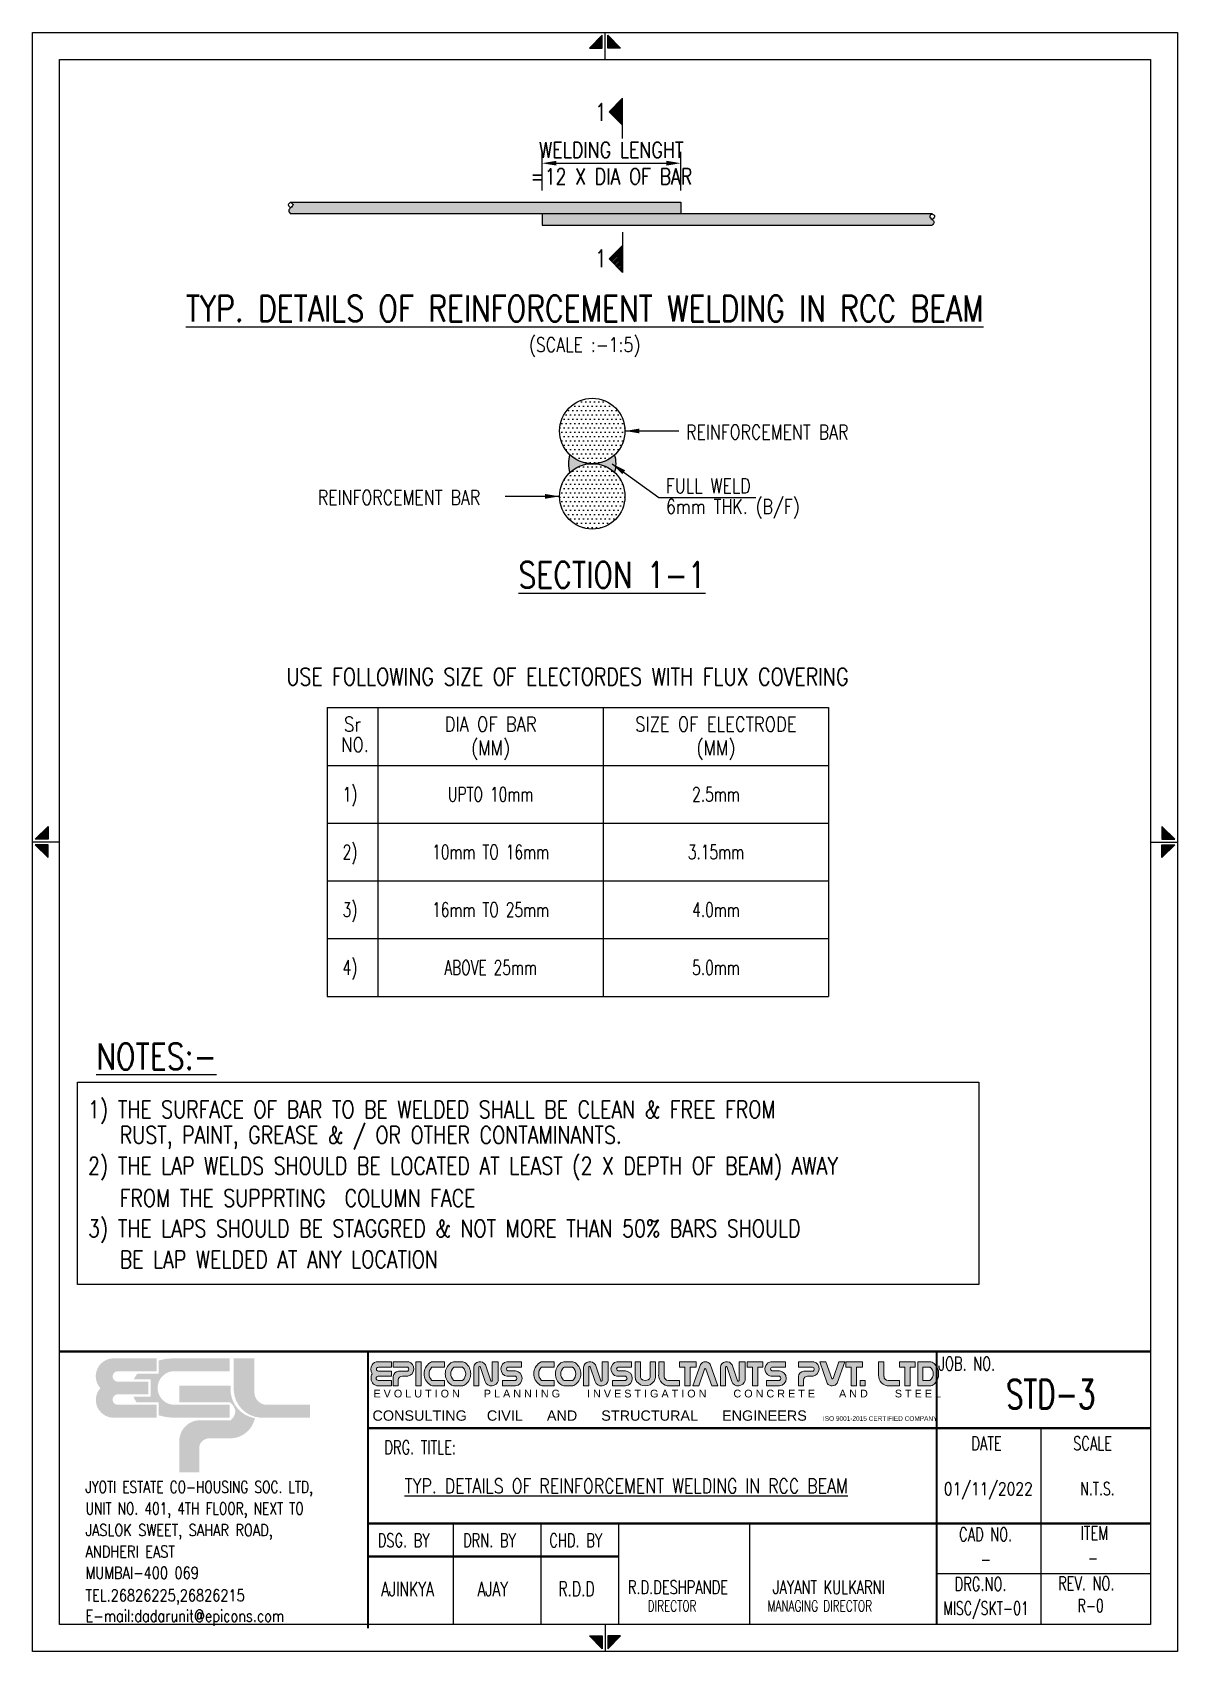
# Model space of a CAD drawing. Extents: x 482149 to 629471, y -388107 to -272741.
# Drawn here: x 510950 to 530774, y -388107 to -360072 of the extents above; entities that cross this region are included whole.
import ezdxf
from ezdxf.enums import TextEntityAlignment as Align
from ezdxf.lldxf.tags import DXFTag

# ---------------------------------------------------------------- set-up
doc = ezdxf.new("R2010")
doc.units = 0
doc.header["$LTSCALE"] = 500
doc.header["$MEASUREMENT"] = 0
doc.layers.get('DEFPOINTS').update_dxf_attribs({"color": 4})
doc.layers.add('00 ECPL LOGO', color=250, linetype='Continuous', lineweight=20)
doc.layers.add('00 ELEV-2', color=9, linetype='Continuous', lineweight=30)
for name, color, linetype in [('3CONRED', 1, 'Continuous'), ('CENTER LINE', 8, 'CENTER'), ('FRAME TABLE', 5, 'Continuous'), ('HACTH', 9, 'Continuous'), ('LINE CUT', 8, 'Continuous'), ('PNA', 10, 'Continuous'), ('REINFORCEMENT', 6, 'Continuous'), ('S-DIM-1', 5, 'Continuous'), ('S-MC', 3, 'Continuous'), ('S-SECTION MARK', 1, 'Continuous'), ('S-TEXT', 2, 'Continuous'), ('S-TEXT-1', 4, 'Continuous'), ('TEXT', 4, 'Continuous'), ('TEXT (SHEET)', 4, 'Continuous'), ('TEXT NORMAL', 4, 'Continuous'), ('TEXT SHEDULE BEAM', 4, 'Continuous'), ('TITLE', 4, 'Continuous')]:
    doc.layers.add(name, color=color, linetype=linetype)
doc.styles.add('ROMANS', font='simplex.shx', dxfattribs={"width": 0.8, "height": 275, "bigfont": 'bigfont.shx'})
doc.styles.add('SEC. TEXT', font='arial.ttf', dxfattribs={"height": 180})
tags = doc.linetypes.add('CENTER', pattern=[2, 1.25, -0.25, 0.25, -0.25]).pattern_tags.tags
tags[10:11] = [DXFTag(74, 4), DXFTag(75, 0), DXFTag(340, '0'), DXFTag(46, 1.0), DXFTag(50, 0.0), DXFTag(44, 0.0), DXFTag(45, 0.0)]
tags[8:9] = [DXFTag(74, 4), DXFTag(75, 0), DXFTag(340, '0'), DXFTag(46, 1.0), DXFTag(50, 0.0), DXFTag(44, 0.0), DXFTag(45, 0.0)]
tags[6:7] = [DXFTag(74, 4), DXFTag(75, 0), DXFTag(340, '0'), DXFTag(46, 1.0), DXFTag(50, 0.0), DXFTag(44, 0.0), DXFTag(45, 0.0)]
tags[4:5] = [DXFTag(74, 4), DXFTag(75, 0), DXFTag(340, '0'), DXFTag(46, 1.0), DXFTag(50, 0.0), DXFTag(44, 0.0), DXFTag(45, 0.0)]
doc.dimstyles.new('dim10', dxfattribs={"dimtxt": 250, "dimasz": 250, "dimexe": 200, "dimexo": 200, "dimgap": 100, "dimtad": 1, "dimdec": 0, "dimlfac": 0.1, "dimzin": 0, "dimdsep": 46, "dimtxsty": 'ROMANS', "dimcen": 0, "dimclrd": 5, "dimclre": 5, "dimclrt": 4, "dimadec": 0, "dimazin": 0, "dimtfac": 1, "dimtdec": 0, "dimtix": 1, "dimtofl": 0, "dimtmove": 2, "dimatfit": 3, "dimfxl": 0, "dimtolj": 1, "dimtzin": 0, "dimlwd": -1, "dimlwe": -1, "dimarcsym": 0})
doc.dimstyles.new('dim100', dxfattribs={"dimtxt": 250, "dimasz": 250, "dimexe": 200, "dimexo": 200, "dimgap": 100, "dimtad": 1, "dimdec": 0, "dimzin": 0, "dimdsep": 46, "dimtxsty": 'ROMANS', "dimcen": 0, "dimclrd": 5, "dimclre": 5, "dimclrt": 4, "dimadec": 0, "dimazin": 0, "dimtfac": 1, "dimtdec": 0, "dimtix": 1, "dimtofl": 0, "dimtmove": 2, "dimatfit": 3, "dimfxl": 0, "dimtolj": 1, "dimtzin": 0, "dimlwd": -1, "dimlwe": -1, "dimarcsym": 0})
doc.dimstyles.new('dim5', dxfattribs={"dimtxt": 250, "dimasz": 250, "dimexe": 200, "dimexo": 200, "dimgap": 100, "dimtad": 1, "dimdec": 0, "dimlfac": 0.05, "dimzin": 0, "dimdsep": 46, "dimtxsty": 'ROMANS', "dimcen": 0, "dimclrd": 5, "dimclre": 5, "dimclrt": 4, "dimadec": 0, "dimazin": 0, "dimtfac": 1, "dimtdec": 0, "dimtix": 1, "dimtofl": 0, "dimtmove": 2, "dimatfit": 3, "dimfxl": 0, "dimtolj": 1, "dimtzin": 0, "dimlwd": -1, "dimlwe": -1, "dimarcsym": 0})
pattern_1 = [(180, (527954.58, -322219.56), (-37.5, -75), [0, -75])]

# ---------------------------------------------------------------- blocks, each defined once
blk = doc.blocks.new('MID')
at = {"layer": 'TEXT'}
for p, q in [((0, 0), (10, 0)), ((8.94, 1.07), (4.27, 5.74)), ((4.27, 5.74), (4.27, 1.07)), ((4.27, 1.07), (8.94, 1.07)), ((8.94, -1.07), (4.27, -5.74)), ((4.27, -1.07), (8.94, -1.07)), ((4.27, -5.74), (4.27, -1.07))]:
    blk.add_line(p, q, dxfattribs=at)
for points in [[(4.27, 5.74), (8.94, 1.07), (4.27, 1.07)], [(4.27, -5.74), (8.94, -1.07), (4.27, -1.07)]]:
    blk.add_solid(points, dxfattribs=at)
blk = doc.blocks.new('ecpl logo')
at = {"layer": '00 ECPL LOGO'}
for color, points in [(256, [(351, -827, 0.621111), (586, -1401), (1442, -1401), (1442, -1151), (682, -1151, -0.917622), (682, -948), (1285, -948), (1285, -702), (682, -702, -0.926164), (682, -501), (1442, -501), (1442, -251), (581, -251, 0.621111), (351, -827)]), (152, [(2940, -251), (2940, -863, 0.384329), (3453, -1401), (4422, -1401), (4422, -1151), (3582, -1151, -0.414214), (3340, -908), (3340, -251)]), (140, [(1887, -779), (1887, -1102), (2862, -1102, -0.232111), (2971, -1281, -0.194401), (2883, -1450), (2269, -1450, 0.364674), (1887, -1802), (1887, -2463), (2269, -2463), (2269, -1996, -0.414214), (2462, -1802), (2899, -1802, 0.338499), (3350, -1412, -0.371272), (2877, -839), (2877, -779)])]:
    blk.add_hatch(color=color, dxfattribs=at).paths.add_polyline_path(points)
h = blk.add_hatch(color=253, dxfattribs=at)
h.dxf.hatch_style = 1
h.paths.add_polyline_path([(995, -993, 0.07148), (1056, -1106), (1486, -1106), (1486, -1356, 0.065387), (1776, -1401), (2862, -1401), (2862, -1151), (1776, -1151, -0.910826), (1742, -501), (2862, -501), (2862, -251), (1776, -251, 0.069483), (1486, -291), (1486, -546), (1071, -546, 0.072407), (1003, -657), (1329, -657), (1329, -993)])
blk = doc.blocks.new('Prna4')
at = {"layer": '00 ECPL LOGO'}
h = blk.add_hatch(color=7, dxfattribs=at)
h.dxf.hatch_style = 1
h.paths.add_polyline_path([(-20439.15, 547.18), (-20439.15, 548.18), (-20441.64, 548.18, 0.261636), (-20442.69, 547.59, 0.285841), (-20442.68, 545.99, 0.344902), (-20442.5, 544.13, 0.204992), (-20441.61, 543.75), (-20439.15, 543.75), (-20439.15, 544.73), (-20441.55, 544.73, -1), (-20441.6, 545.52), (-20439.15, 545.52), (-20439.15, 546.43), (-20441.55, 546.43, -1), (-20441.56, 547.18)])
h = blk.add_hatch(color=7, dxfattribs=at)
h.dxf.hatch_style = 1
h.paths.add_polyline_path([(-20436, 548.18), (-20438.82, 548.18), (-20438.82, 547.18), (-20436.13, 547.18, -0.440545), (-20436.13, 546.43), (-20437.84, 546.43, 0.414214), (-20438.82, 545.44), (-20438.82, 543.75), (-20437.9, 543.75), (-20437.9, 544.79, -0.414214), (-20437.16, 545.52), (-20436.13, 545.52, 0.757811)])
h.paths.add_polyline_path([(-20433.7, 548.18), (-20434.66, 548.18), (-20434.66, 543.75), (-20433.7, 543.75)])
h.paths.add_polyline_path([(-20429.41, 548.18), (-20431.43, 548.18, 0.154275), (-20432.14, 547.95, 0.519672), (-20432.14, 543.97, 0.154275), (-20431.43, 543.75), (-20429.41, 543.75), (-20429.41, 544.73), (-20431.65, 544.73, -0.210356), (-20431.83, 544.81, -0.388707), (-20431.83, 547.1, -0.210356), (-20431.65, 547.18), (-20429.41, 547.18)])
h.paths.add_polyline_path([(-20426.31, 548.18), (-20427.56, 548.18, 0.159018), (-20428.28, 547.94, 0.507969), (-20428.28, 543.98, 0.159018), (-20427.56, 543.75), (-20426.31, 543.75, 0.173791), (-20425.52, 544.03, 0.472311), (-20425.52, 547.9, 0.173791)])
h.paths.add_polyline_path([(-20426.22, 547.18, -0.185052), (-20426.05, 547.11, -0.445894), (-20426.05, 544.79, -0.185052), (-20426.22, 544.73), (-20427.61, 544.73, -0.185052), (-20427.77, 544.79, -0.445894), (-20427.77, 547.11, -0.185052), (-20427.61, 547.18)], flags=16)
h.paths.add_polyline_path([(-20421.92, 547.58, 0.723435), (-20424.08, 547.18), (-20424.08, 543.75), (-20423.12, 543.75), (-20423.12, 547.18, -0.723435), (-20422.88, 547.27), (-20421.97, 544.52, 0.724077), (-20419.56, 544.73), (-20419.56, 548.18), (-20420.66, 548.18), (-20420.66, 544.74, -0.755661), (-20420.95, 544.65)])
h.paths.add_polyline_path([(-20415.34, 548.18), (-20418, 548.18, 0.823713), (-20418, 545.5), (-20416.43, 545.5, -0.713272), (-20416.43, 544.73), (-20418.81, 544.73), (-20418.81, 543.75), (-20416.43, 543.75, 0.900309), (-20416.43, 546.5), (-20417.8, 546.5, -0.746931), (-20417.8, 547.18), (-20415.34, 547.18)])
h = blk.add_hatch(color=7, dxfattribs=at)
h.dxf.hatch_style = 1
h.paths.add_polyline_path([(-20409.3, 548.18), (-20411.32, 548.18, 0.154275), (-20412.03, 547.95, 0.519672), (-20412.03, 543.97, 0.154275), (-20411.32, 543.75), (-20409.3, 543.75), (-20409.3, 544.73), (-20411.53, 544.73, -0.210932), (-20411.71, 544.81, -0.385278), (-20411.72, 547.09, -0.212895), (-20411.54, 547.18), (-20409.3, 547.18)])
h.paths.add_polyline_path([(-20405.34, 547.9, 0.173792), (-20406.12, 548.18), (-20407.37, 548.18, 0.159018), (-20408.1, 547.94, 0.507969), (-20408.1, 543.98, 0.159018), (-20407.37, 543.75), (-20406.12, 543.75, 0.173792), (-20405.34, 544.03, 0.472311)])
h.paths.add_polyline_path([(-20406.04, 547.18, -0.185053), (-20405.87, 547.11, -0.445893), (-20405.87, 544.79, -0.185053), (-20406.04, 544.73), (-20407.43, 544.73, -0.185053), (-20407.59, 544.79, -0.445893), (-20407.59, 547.11, -0.185053), (-20407.43, 547.18)], flags=16)
h.paths.add_polyline_path([(-20403.92, 547.18), (-20403.92, 543.75), (-20402.96, 543.75), (-20402.96, 547.18, -0.436861), (-20402.82, 547.32, -0.319738), (-20402.71, 547.24), (-20401.81, 544.52, 0.724077), (-20399.4, 544.73), (-20399.4, 548.18), (-20400.49, 548.18), (-20400.49, 544.74, -0.755661), (-20400.79, 544.65), (-20401.75, 547.58, 0.723435)])
h.paths.add_polyline_path([(-20395.14, 548.18), (-20397.8, 548.18, 0.823713), (-20397.8, 545.5), (-20396.23, 545.5, -0.713272), (-20396.23, 544.73), (-20398.62, 544.73), (-20398.62, 543.75), (-20396.23, 543.75, 0.900309), (-20396.23, 546.5), (-20397.61, 546.5, -0.746931), (-20397.61, 547.18), (-20395.14, 547.18)])
h.paths.add_polyline_path([(-20393.49, 548.18), (-20394.45, 548.18), (-20394.45, 545.28, 0.160106), (-20394.21, 544.56, 0.505303), (-20391.01, 544.56, 0.160106), (-20390.77, 545.28), (-20390.77, 548.18), (-20391.7, 548.18), (-20391.7, 545.29, -0.621318), (-20393.49, 545.29)])
h.paths.add_polyline_path([(-20389.15, 548.18), (-20390.15, 548.18), (-20390.15, 545.71, 0.414214), (-20388.19, 543.75), (-20386.33, 543.75), (-20386.33, 544.73), (-20388.41, 544.73, -0.414214), (-20389.15, 545.47)])
h.paths.add_polyline_path([(-20383.29, 548.18), (-20386.33, 548.18), (-20386.33, 547.2), (-20385.34, 547.2), (-20385.34, 543.75), (-20384.38, 543.75), (-20384.38, 547.2), (-20383.29, 547.2)])
h.paths.add_polyline_path([(-20380.69, 547.72, 0.539211), (-20382.5, 547.66), (-20383.91, 543.75), (-20382.8, 543.75), (-20381.74, 546.82, -0.708617), (-20381.51, 546.82), (-20380.41, 543.75), (-20379.34, 543.75)])
h.paths.add_polyline_path([(-20376.68, 547.58, 0.723435), (-20378.84, 547.18), (-20378.84, 543.75), (-20377.89, 543.75), (-20377.89, 547.18, -0.723435), (-20377.65, 547.27), (-20376.74, 544.52, 0.724077), (-20374.32, 544.73), (-20374.32, 548.18), (-20375.42, 548.18), (-20375.42, 544.74, -0.755661), (-20375.72, 544.65)])
h.paths.add_polyline_path([(-20371.03, 548.18), (-20373.93, 548.18), (-20373.93, 547.2), (-20372.94, 547.2), (-20372.94, 543.75), (-20371.98, 543.75), (-20371.98, 547.2), (-20371.03, 547.2)])
h.paths.add_polyline_path([(-20366.92, 548.18), (-20369.39, 548.18, 0.157568), (-20370.11, 547.94, 0.511532), (-20370.11, 545.73, 0.157569), (-20369.39, 545.5), (-20368.01, 545.5, -0.713272), (-20368.01, 544.73), (-20370.39, 544.73), (-20370.39, 543.75), (-20368.01, 543.75, 0.900308), (-20368.01, 546.5), (-20369.34, 546.5), (-20369.39, 546.5, -0.722204), (-20369.39, 547.2), (-20366.92, 547.2)])
h = blk.add_hatch(color=7, dxfattribs=at)
h.dxf.hatch_style = 1
h.paths.add_polyline_path([(-20361.68, 548.18), (-20364.51, 548.18), (-20364.51, 547.18), (-20361.93, 547.18, -0.270444), (-20361.72, 547.05, -0.26297), (-20361.72, 546.55, -0.270444), (-20361.93, 546.43), (-20363.53, 546.43, 0.414214), (-20364.51, 545.44), (-20364.51, 543.75), (-20363.59, 543.75), (-20363.59, 544.79, -0.414214), (-20362.85, 545.52), (-20361.82, 545.52, 0.757811)])
h.paths.add_polyline_path([(-20359.53, 548.18), (-20360.59, 548.18), (-20359.24, 544.21, 0.539211), (-20357.44, 544.26), (-20356.03, 548.18), (-20357.14, 548.18), (-20358.19, 545.1, -0.708617), (-20358.42, 545.1)])
h.paths.add_polyline_path([(-20352.81, 548.18), (-20355.85, 548.18), (-20355.85, 547.2), (-20354.86, 547.2), (-20354.86, 543.75), (-20353.9, 543.75), (-20353.9, 547.2), (-20352.81, 547.2)])
h.paths.add_polyline_path([(-20348.84, 548.18), (-20349.84, 548.18), (-20349.84, 545.71, 0.414214), (-20347.88, 543.75), (-20346.02, 543.75), (-20346.02, 544.73), (-20348.1, 544.73, -0.414214), (-20348.84, 545.47)])
h.paths.add_polyline_path([(-20352.27, 544.73), (-20353.18, 544.73), (-20353.18, 543.75), (-20352.27, 543.75)])
h = blk.add_hatch(color=7, dxfattribs=at)
h.dxf.hatch_style = 1
h.paths.add_polyline_path([(-20346.02, 548.18), (-20346.02, 547.2), (-20345.03, 547.2), (-20345.03, 543.75), (-20344.07, 543.75), (-20344.07, 547.2), (-20343.12, 547.2), (-20343.12, 548.18)])
h.paths.add_polyline_path([(-20342.64, 548.18), (-20342.64, 543.75), (-20340.47, 543.75, 0.189446), (-20339.64, 544.08, 0.435754), (-20339.64, 547.85, 0.189446), (-20340.47, 548.18)])
h.paths.add_polyline_path([(-20340.45, 547.2, -0.519112), (-20340.45, 544.73), (-20341.71, 544.73), (-20341.71, 547.2)], flags=16)
at = {"layer": '00 ECPL LOGO', "color": 7}
for p, q in [((-20439.15, 548.18), (-20441.64, 548.18)), ((-20441.55, 547.18), (-20439.15, 547.18)), ((-20439.15, 547.18), (-20439.15, 548.18)), ((-20436, 548.18), (-20438.82, 548.18)), ((-20438.82, 548.18), (-20438.82, 547.18)), ((-20436.13, 547.18), (-20438.82, 547.18)), ((-20434.66, 548.18), (-20433.7, 548.18)), ((-20434.66, 548.18), (-20434.66, 543.75)), ((-20433.7, 548.18), (-20433.7, 543.75)), ((-20431.65, 547.18), (-20429.41, 547.18)), ((-20431.43, 548.18), (-20429.41, 548.18)), ((-20429.41, 547.18), (-20429.41, 548.18)), ((-20427.61, 547.18), (-20426.22, 547.18)), ((-20427.56, 548.18), (-20426.31, 548.18)), ((-20424.08, 547.18), (-20424.08, 543.75)), ((-20423.12, 547.18), (-20423.12, 543.75)), ((-20422.88, 547.27), (-20421.97, 544.52)), ((-20421.92, 547.58), (-20420.95, 544.65)), ((-20420.66, 548.18), (-20419.56, 548.18)), ((-20419.56, 548.18), (-20420.66, 548.18)), ((-20420.66, 548.18), (-20420.66, 544.73)), ((-20419.56, 548.18), (-20419.56, 544.73)), ((-20419.56, 547.18), (-20419.56, 547.18)), ((-20418, 548.18), (-20415.34, 548.18)), ((-20415.34, 548.18), (-20418, 548.18)), ((-20417.8, 547.18), (-20415.34, 547.18)), ((-20416.43, 546.5), (-20417.8, 546.5)), ((-20415.34, 547.18), (-20415.34, 548.18)), ((-20411.54, 547.18), (-20409.3, 547.18)), ((-20409.3, 548.18), (-20411.32, 548.18)), ((-20409.3, 547.18), (-20409.3, 548.18)), ((-20407.43, 547.18), (-20406.04, 547.18)), ((-20407.37, 548.18), (-20406.12, 548.18)), ((-20403.92, 547.18), (-20403.92, 543.75)), ((-20402.96, 547.18), (-20402.96, 543.75)), ((-20402.71, 547.24), (-20401.81, 544.52)), ((-20401.75, 547.58), (-20400.79, 544.65)), ((-20400.49, 548.18), (-20399.4, 548.18)), ((-20400.49, 548.18), (-20399.4, 548.18)), ((-20399.4, 548.18), (-20400.49, 548.18)), ((-20400.49, 548.18), (-20400.49, 544.73)), ((-20399.4, 548.18), (-20399.4, 544.73)), ((-20399.4, 547.18), (-20399.4, 547.18)), ((-20397.8, 548.18), (-20395.14, 548.18)), ((-20397.8, 548.18), (-20395.14, 548.18)), ((-20395.14, 548.18), (-20397.8, 548.18)), ((-20397.61, 547.18), (-20395.14, 547.18)), ((-20396.23, 546.5), (-20397.61, 546.5)), ((-20395.14, 547.18), (-20395.14, 548.18)), ((-20394.45, 548.18), (-20393.49, 548.18)), ((-20393.49, 548.18), (-20394.45, 548.18)), ((-20394.45, 548.18), (-20394.45, 545.28)), ((-20393.49, 548.18), (-20393.49, 545.29)), ((-20391.7, 548.18), (-20390.77, 548.18)), ((-20390.77, 548.18), (-20391.7, 548.18)), ((-20391.7, 548.18), (-20391.7, 545.29)), ((-20390.77, 548.18), (-20390.77, 545.28)), ((-20390.15, 548.18), (-20389.15, 548.18)), ((-20389.15, 548.18), (-20390.15, 548.18)), ((-20390.15, 545.71), (-20390.15, 548.18)), ((-20389.15, 545.47), (-20389.15, 548.18)), ((-20386.33, 548.18), (-20383.29, 548.18)), ((-20383.29, 548.18), (-20386.33, 548.18)), ((-20386.33, 548.18), (-20386.33, 547.2)), ((-20386.33, 547.2), (-20385.34, 547.2)), ((-20385.34, 543.75), (-20385.34, 547.2)), ((-20384.38, 543.75), (-20384.38, 547.2)), ((-20384.38, 547.2), (-20383.29, 547.2)), ((-20383.91, 543.75), (-20382.5, 547.66)), ((-20383.29, 548.18), (-20383.29, 547.2)), ((-20382.8, 543.75), (-20381.74, 546.82)), ((-20380.41, 543.75), (-20381.51, 546.82)), ((-20379.34, 543.75), (-20380.69, 547.72)), ((-20378.84, 547.18), (-20378.84, 543.75)), ((-20377.89, 547.18), (-20377.89, 543.75)), ((-20377.65, 547.27), (-20376.74, 544.52)), ((-20376.68, 547.58), (-20375.72, 544.65)), ((-20375.42, 548.18), (-20374.32, 548.18)), ((-20375.42, 548.18), (-20374.32, 548.18)), ((-20374.32, 548.18), (-20375.42, 548.18)), ((-20375.42, 548.18), (-20374.32, 548.18)), ((-20375.42, 548.18), (-20375.42, 544.73)), ((-20374.32, 548.18), (-20374.32, 544.73)), ((-20374.32, 547.18), (-20374.32, 547.18)), ((-20373.93, 548.18), (-20371.03, 548.18)), ((-20371.03, 548.18), (-20373.93, 548.18)), ((-20373.93, 548.18), (-20371.03, 548.18)), ((-20373.93, 548.18), (-20371.03, 548.18)), ((-20371.03, 548.18), (-20373.93, 548.18)), ((-20373.93, 548.18), (-20373.93, 547.2)), ((-20373.93, 547.2), (-20372.94, 547.2)), ((-20373.93, 547.2), (-20372.94, 547.2)), ((-20372.94, 543.75), (-20372.94, 547.2)), ((-20371.98, 543.75), (-20371.98, 547.2)), ((-20371.98, 547.2), (-20371.03, 547.2)), ((-20371.98, 547.2), (-20371.03, 547.2)), ((-20371.03, 548.18), (-20371.03, 547.2)), ((-20369.58, 548.18), (-20366.92, 548.18)), ((-20369.58, 548.18), (-20366.92, 548.18)), ((-20366.92, 548.18), (-20369.39, 548.18)), ((-20369.39, 547.2), (-20366.92, 547.2)), ((-20368.01, 546.5), (-20369.39, 546.5)), ((-20369.34, 546.5), (-20368.01, 546.5)), ((-20366.92, 547.18), (-20366.92, 548.18)), ((-20361.68, 548.18), (-20364.51, 548.18)), ((-20364.51, 548.18), (-20364.51, 547.18)), ((-20361.93, 547.18), (-20364.51, 547.18)), ((-20359.53, 548.18), (-20360.59, 548.18)), ((-20359.53, 548.18), (-20360.59, 548.18)), ((-20360.59, 548.18), (-20359.24, 544.21)), ((-20359.53, 548.18), (-20358.42, 545.1)), ((-20357.14, 548.18), (-20358.19, 545.1)), ((-20356.03, 548.18), (-20357.44, 544.26)), ((-20356.03, 548.18), (-20357.14, 548.18)), ((-20356.65, 548.18), (-20357.14, 548.18)), ((-20356.03, 548.18), (-20357.14, 548.18)), ((-20355.85, 548.18), (-20352.81, 548.18)), ((-20352.81, 548.18), (-20355.85, 548.18)), ((-20355.85, 548.18), (-20352.81, 548.18)), ((-20355.85, 548.18), (-20352.81, 548.18)), ((-20355.85, 548.18), (-20352.81, 548.18)), ((-20355.85, 548.18), (-20355.85, 547.2)), ((-20355.85, 547.2), (-20354.86, 547.2)), ((-20355.85, 547.2), (-20354.86, 547.2)), ((-20354.86, 543.75), (-20354.86, 547.2)), ((-20353.9, 543.75), (-20353.9, 547.2)), ((-20353.9, 547.2), (-20352.81, 547.2)), ((-20353.9, 547.2), (-20352.81, 547.2)), ((-20352.81, 548.18), (-20352.81, 547.2)), ((-20349.84, 548.18), (-20348.84, 548.18)), ((-20348.84, 548.18), (-20349.84, 548.18)), ((-20349.84, 545.71), (-20349.84, 548.18)), ((-20348.84, 545.47), (-20348.84, 548.18)), ((-20346.02, 548.18), (-20343.12, 548.18)), ((-20343.12, 548.18), (-20346.02, 548.18)), ((-20346.02, 548.18), (-20346.02, 547.2)), ((-20346.02, 547.2), (-20345.03, 547.2)), ((-20345.03, 547.2), (-20346.02, 547.2)), ((-20345.03, 543.75), (-20345.03, 547.2)), ((-20344.07, 543.75), (-20344.07, 547.2)), ((-20344.07, 547.2), (-20343.12, 547.2)), ((-20344.07, 547.2), (-20343.12, 547.2)), ((-20343.12, 547.2), (-20344.07, 547.2)), ((-20343.12, 548.18), (-20343.12, 547.2)), ((-20342.64, 548.18), (-20340.47, 548.18)), ((-20342.64, 548.18), (-20342.64, 543.75)), ((-20341.71, 547.2), (-20341.71, 544.73)), ((-20341.71, 547.2), (-20340.53, 547.2)), ((-20441.61, 543.75), (-20439.15, 543.75)), ((-20441.6, 545.52), (-20439.15, 545.52)), ((-20439.15, 544.73), (-20441.6, 544.73)), ((-20439.15, 546.43), (-20441.55, 546.43)), ((-20439.15, 545.52), (-20439.15, 546.43)), ((-20439.15, 543.75), (-20439.15, 544.73)), ((-20438.82, 545.44), (-20438.82, 543.75)), ((-20438.82, 543.75), (-20437.9, 543.75)), ((-20437.9, 544.79), (-20437.9, 543.75)), ((-20436.13, 546.43), (-20437.84, 546.43)), ((-20437.16, 545.52), (-20436.13, 545.52)), ((-20434.66, 543.75), (-20433.7, 543.75)), ((-20431.65, 544.73), (-20429.41, 544.73)), ((-20431.43, 543.75), (-20429.41, 543.75)), ((-20429.41, 543.75), (-20429.41, 544.73)), ((-20427.61, 544.73), (-20426.22, 544.73)), ((-20426.31, 543.75), (-20427.56, 543.75)), ((-20424.08, 543.75), (-20423.12, 543.75)), ((-20420.85, 543.75), (-20420.66, 543.75)), ((-20420.66, 543.76), (-20420.66, 543.75)), ((-20419.56, 544.73), (-20419.56, 544.73)), ((-20418.81, 543.75), (-20418.81, 544.73)), ((-20418.81, 544.73), (-20416.43, 544.73)), ((-20418.81, 543.75), (-20416.43, 543.75)), ((-20418.81, 543.75), (-20416.43, 543.75)), ((-20416.43, 545.5), (-20418, 545.5)), ((-20411.53, 544.73), (-20409.3, 544.73)), ((-20411.32, 543.75), (-20409.3, 543.75)), ((-20409.3, 543.75), (-20409.3, 544.73)), ((-20407.43, 544.73), (-20406.04, 544.73)), ((-20407.37, 543.75), (-20406.12, 543.75)), ((-20403.92, 543.75), (-20402.96, 543.75)), ((-20403.92, 543.75), (-20402.96, 543.75)), ((-20403.92, 543.75), (-20402.96, 543.75)), ((-20398.62, 543.75), (-20398.62, 544.73)), ((-20398.62, 544.73), (-20396.23, 544.73)), ((-20398.62, 544.73), (-20396.23, 544.73)), ((-20398.62, 543.75), (-20396.23, 543.75)), ((-20398.62, 543.75), (-20396.23, 543.75)), ((-20398.62, 543.75), (-20396.23, 543.75)), ((-20396.23, 545.5), (-20397.8, 545.5)), ((-20388.41, 544.73), (-20386.33, 544.73)), ((-20388.19, 543.75), (-20386.33, 543.75)), ((-20388.19, 543.75), (-20386.33, 543.75)), ((-20386.33, 544.73), (-20386.33, 543.75)), ((-20385.34, 543.75), (-20384.38, 543.75)), ((-20385.34, 543.75), (-20384.38, 543.75)), ((-20383.91, 543.75), (-20382.8, 543.75)), ((-20383.29, 543.75), (-20382.8, 543.75)), ((-20380.41, 543.75), (-20379.34, 543.75)), ((-20380.41, 543.75), (-20379.34, 543.75)), ((-20378.84, 543.75), (-20377.89, 543.75)), ((-20378.84, 543.75), (-20377.89, 543.75)), ((-20378.84, 543.75), (-20377.89, 543.75)), ((-20374.32, 544.73), (-20374.32, 544.73)), ((-20372.94, 543.75), (-20371.98, 543.75)), ((-20372.94, 543.75), (-20371.98, 543.75)), ((-20372.94, 543.75), (-20371.98, 543.75)), ((-20372.94, 543.75), (-20371.98, 543.75)), ((-20370.39, 543.75), (-20370.39, 544.73)), ((-20370.39, 544.73), (-20368.01, 544.73)), ((-20370.39, 544.73), (-20368.01, 544.73)), ((-20370.39, 544.73), (-20368.01, 544.73)), ((-20370.39, 543.75), (-20368.01, 543.75)), ((-20370.39, 543.75), (-20368.01, 543.75)), ((-20370.39, 543.75), (-20368.01, 543.75)), ((-20370.39, 543.75), (-20368.01, 543.75)), ((-20370.39, 543.75), (-20368.01, 543.75)), ((-20368.01, 545.5), (-20369.58, 545.5)), ((-20369.39, 545.5), (-20368.12, 545.5)), ((-20364.51, 545.44), (-20364.51, 543.75)), ((-20364.51, 543.75), (-20363.59, 543.75)), ((-20363.59, 544.79), (-20363.59, 543.75)), ((-20361.93, 546.43), (-20363.53, 546.43)), ((-20362.85, 545.52), (-20361.82, 545.52)), ((-20354.86, 543.75), (-20353.9, 543.75)), ((-20354.86, 543.75), (-20353.9, 543.75)), ((-20354.86, 543.75), (-20353.9, 543.75)), ((-20348.1, 544.73), (-20346.02, 544.73)), ((-20347.88, 543.75), (-20346.02, 543.75)), ((-20347.88, 543.75), (-20346.02, 543.75)), ((-20346.02, 544.73), (-20346.02, 543.75)), ((-20345.03, 543.75), (-20344.07, 543.75)), ((-20345.03, 543.75), (-20344.07, 543.75)), ((-20345.03, 543.75), (-20344.07, 543.75)), ((-20345.03, 543.75), (-20344.07, 543.75)), ((-20344.88, 543.75), (-20344.07, 543.75)), ((-20344.88, 543.75), (-20344.07, 543.75)), ((-20344.88, 543.75), (-20344.07, 543.75)), ((-20344.88, 543.75), (-20344.07, 543.75)), ((-20342.64, 543.75), (-20340.47, 543.75)), ((-20341.71, 544.73), (-20340.53, 544.73))]:
    blk.add_line(p, q, dxfattribs=at)
blk.add_lwpolyline([(-20353.18, 544.73), (-20352.27, 544.73), (-20352.27, 543.75), (-20353.18, 543.75)], close=True, dxfattribs=at)
for centre, radius, start, end in [((-20441.4, 546.8), 1.51, 148.648, 212.4563), ((-20441.64, 546.95), 1.23, 90, 148.648), ((-20441.55, 546.8), 0.375, 88.7637, 271.2363), ((-20436.44, 546.87), 1.38, 282.7188, 71.3398), ((-20436.48, 546.8), 0.508, 312.4487, 47.5513), ((-20430.74, 545.96), 2.43, 125.0807, 234.9193), ((-20430.58, 545.95), 1.69, 137.5171, 222.4829), ((-20431.43, 546.95), 1.23, 90, 125.0807), ((-20431.65, 546.93), 0.246, 90, 137.5171), ((-20426.84, 545.96), 2.45, 126.1417, 233.8583), ((-20426.73, 545.95), 1.56, 131.9364, 228.0636), ((-20427.56, 546.95), 1.23, 90, 126.1417), ((-20427.61, 546.93), 0.246, 90, 131.9364), ((-20426.31, 546.95), 1.23, 50.5638, 90), ((-20426.22, 546.93), 0.246, 48.0636, 90), ((-20427.1, 545.95), 1.56, 311.9364, 48.0636), ((-20427.12, 545.96), 2.5, 309.4362, 50.5638), ((-20422.93, 547.02), 1.16, 28.75, 172.2831), ((-20422.99, 547.18), 0.137, 40.0191, 183.5523), ((-20417.73, 546.84), 1.36, 101.0425, 258.9575), ((-20417.7, 546.84), 0.355, 106.4856, 253.5144), ((-20416.57, 545.12), 1.38, 276.006, 83.994), ((-20410.63, 545.96), 2.43, 125.0807, 234.9193), ((-20410.46, 545.96), 1.7, 138.0741, 222.3563), ((-20411.32, 546.95), 1.23, 90, 125.0807), ((-20411.54, 546.93), 0.246, 90, 138.0741), ((-20406.65, 545.96), 2.45, 126.1417, 233.8583), ((-20406.55, 545.95), 1.56, 131.9364, 228.0636), ((-20407.37, 546.95), 1.23, 90, 126.1417), ((-20407.43, 546.93), 0.246, 90, 131.9364), ((-20406.12, 546.95), 1.23, 50.5638, 90), ((-20406.04, 546.93), 0.246, 48.0636, 90), ((-20406.91, 545.95), 1.56, 311.9364, 48.0636), ((-20406.93, 545.96), 2.5, 309.4362, 50.5638), ((-20402.77, 547.02), 1.16, 28.75, 172.2831), ((-20402.82, 547.18), 0.137, 89.1577, 183.5523), ((-20402.82, 547.2), 0.123, 18.2334, 89.1577), ((-20397.54, 546.84), 1.36, 101.0425, 258.9575), ((-20397.51, 546.84), 0.355, 106.4856, 253.5144), ((-20396.38, 545.12), 1.38, 276.006, 83.994), ((-20381.58, 547.09), 1.08, 35.166, 148.5022), ((-20381.63, 546.78), 0.123, 19.7665, 161.0546), ((-20377.69, 547.02), 1.16, 28.75, 172.2831), ((-20377.75, 547.18), 0.137, 40.0191, 183.5523), ((-20369.32, 546.84), 1.36, 125.818, 234.182), ((-20369.39, 546.95), 1.23, 90, 125.818), ((-20369.27, 546.85), 0.371, 108.3261, 238.1957), ((-20369.34, 546.74), 0.246, 238.1957, 270), ((-20368.15, 545.12), 1.38, 276.006, 83.994), ((-20361.93, 546.93), 0.246, 29.4672, 90), ((-20361.93, 546.67), 0.246, 270, 330.5328), ((-20362.12, 546.87), 1.38, 282.7188, 71.3398), ((-20362.16, 546.8), 0.508, 330.5328, 29.4672), ((-20340.53, 546.95), 0.246, 51.4816, 90), ((-20340.47, 546.95), 1.23, 47.0907, 90), ((-20341.32, 545.97), 1.51, 308.5184, 51.4816), ((-20341.39, 545.96), 2.57, 312.9093, 47.0907), ((-20441.4, 545.17), 1.51, 147.5437, 223.6612), ((-20441.61, 544.98), 1.23, 223.6612, 270), ((-20441.57, 545.13), 0.397, 94.0242, 265.9758), ((-20437.84, 545.44), 0.983, 90, 180), ((-20437.16, 544.79), 0.737, 90, 180), ((-20431.43, 544.98), 1.23, 234.9193, 270), ((-20431.65, 544.98), 0.246, 222.4829, 270), ((-20427.56, 544.98), 1.23, 233.8583, 270), ((-20427.61, 544.98), 0.246, 228.0636, 270), ((-20426.31, 544.98), 1.23, 270, 309.4362), ((-20426.22, 544.98), 0.246, 270, 311.9364), ((-20420.8, 545.02), 1.28, 203.2219, 346.755), ((-20420.82, 544.74), 0.161, 214.0796, 357.6127), ((-20416.56, 545.12), 0.408, 289.0016, 70.9984), ((-20411.32, 544.98), 1.23, 234.9193, 270), ((-20411.53, 544.98), 0.246, 222.3563, 270), ((-20407.37, 544.98), 1.23, 233.8583, 270), ((-20407.43, 544.98), 0.246, 228.0636, 270), ((-20406.12, 544.98), 1.23, 270, 309.4362), ((-20406.04, 544.98), 0.246, 270, 311.9364), ((-20400.64, 545.02), 1.28, 203.2219, 346.8516), ((-20400.66, 544.74), 0.161, 214.0796, 357.6127), ((-20396.36, 545.12), 0.408, 289.0016, 70.9984), ((-20393.22, 545.28), 1.23, 180, 216.3848), ((-20392.61, 545.73), 1.98, 216.3848, 323.6152), ((-20392.6, 545.73), 1, 206.2931, 333.7069), ((-20392, 545.28), 1.23, 323.6152, 0), ((-20388.19, 545.71), 1.97, 180, 270), ((-20388.41, 545.47), 0.737, 180, 270), ((-20375.57, 545.02), 1.28, 203.2219, 346.755), ((-20375.58, 544.74), 0.161, 214.0796, 357.6127), ((-20369.39, 546.73), 1.23, 234.182, 270), ((-20368.14, 545.12), 0.408, 289.0016, 70.9984), ((-20363.53, 545.44), 0.983, 90, 180), ((-20362.85, 544.79), 0.737, 90, 180), ((-20358.36, 544.83), 1.08, 215.166, 328.5022), ((-20358.31, 545.14), 0.123, 199.7665, 341.0546), ((-20347.88, 545.71), 1.97, 180, 270), ((-20348.1, 545.47), 0.737, 180, 270), ((-20340.53, 544.98), 0.246, 270, 308.5184), ((-20340.47, 544.98), 1.23, 270, 312.9093)]:
    blk.add_arc(centre, radius, start, end, dxfattribs=at)
at = {"layer": '3CONRED'}
blk.add_line((-20300, 509.25), (-20339.18, 509.25), dxfattribs=at)
at = {"layer": 'PNA', "color": 5}
for p, q in [((-20320, 500), (-20320, 536)), ((-20427.8, 500), (-20427.8, 518.5)), ((-20411.68, 500), (-20411.68, 518.5)), ((-20397.46, 500), (-20397.46, 518.5)), ((-20373.46, 500), (-20373.46, 518.5))]:
    blk.add_line(p, q, dxfattribs=at)
at = {"layer": 'PNA', "color": 4}
blk.add_lwpolyline([(-20295, 495), (-20505, 495), (-20505, 792), (-20295, 792)], close=True, dxfattribs=at)
at = {"layer": 'PNA', "color": 3}
blk.add_lwpolyline([(-20300, 500), (-20500, 500), (-20500, 787), (-20300, 787)], close=True, dxfattribs=at)
at = {"layer": 'PNA', "color": 1}
for points, const_width in [([(-20500, 550.06), (-20300, 550.06)], 0.4), ([(-20443.46, 499.27), (-20443.46, 550.06)], 0.406), ([(-20443.46, 500), (-20443.46, 550.06)], 0.4), ([(-20339.18, 500), (-20339.18, 550.06)], 0.4), ([(-20443.46, 536), (-20300, 536)], 0.4), ([(-20443.46, 518.5), (-20300, 518.5)], 0.4), ([(-20443.46, 512.45), (-20397.46, 512.45)], 0.4)]:
    blk.add_lwpolyline(points, dxfattribs=dict(at, const_width=const_width))
at = {"layer": '00 ELEV-2', "xscale": 0.0094500950509946, "yscale": 0.0094500950509946, "zscale": 0.0094500950509946}
blk.add_blockref('ecpl logo', (-20495.86, 551.15), dxfattribs=at)
at = {"layer": 'TEXT (SHEET)', "color": 4, "yscale": 0.5, "zscale": 0.5, "rotation": 270}
for p, xscale in [((-20400, 787), -0.5), ((-20400, 500), 0.5)]:
    blk.add_blockref('MID', p, dxfattribs=dict(at, xscale=xscale))
at = {"layer": 'TEXT (SHEET)', "color": 4, "yscale": 0.5, "zscale": 0.5}
for p, xscale in [((-20500, 643.5), -0.5), ((-20300, 643.5), 0.5)]:
    blk.add_blockref('MID', p, dxfattribs=dict(at, xscale=xscale))
at = {"layer": '00 ECPL LOGO', "color": 7, "attachment_point": 1, "style": 'SEC. TEXT'}
for s, insert, char_height, width in [('\\pt31.185;E V O L U T I O N        P L A N N I N G         I N V E S T I G A T I O N         C O N C R E T E        A N D         S T E E L', (-20442.46, 543.04), 1.41751, 4210.0387), ('\\pt41.58;CONSULTING     CIVIL      AND      STRUCTURAL      ENGINEERS', (-20442.64, 539.24), 1.89, 4685.0096), ('\\pt18.711;ISO 9001-2015 CERTIFIED COMPANY', (-20360.04, 538.18), 0.8505, 4104.0676)]:
    blk.add_mtext(s, dxfattribs=dict(at, insert=insert, char_height=char_height, width=width))
at = {"layer": 'S-TEXT-1', "style": 'ROMANS'}
for s, height, width, p in [('JYOTI ESTATE CO-HOUSING SOC. LTD,', 2.1797, 0.75, (-20495.25, 524.11, 0.06)), ('UNIT NO. 401, 4TH FLOOR, NEXT TO', 2.1797, 0.75, (-20495.25, 520.16, 0.06)), ('JASLOK SWEET, SAHAR ROAD,', 2.1718, 0.8, (-20495.25, 516.21, 0.06)), ('ANDHERI EAST', 2.1718, 0.8, (-20495.25, 512.26, 0.06)), ('MUMBAI-400 069', 2.1718, 0.8, (-20495.25, 508.37, 0.06)), ('TEL.26826225,26826215', 2.1718, 0.8, (-20495.25, 504.23, 0.06)), ('E-mail:dadarunit@epicons.com', 2.1718, 0.8, (-20495.25, 500.47, 0.06))]:
    blk.add_text(s, height=height, dxfattribs=dict(at, width=width)).set_placement(p)
at = {"layer": 'TEXT (SHEET)', "style": 'ROMANS', "width": 0.7}
for s, height, p in [(' JOB. NO.', 2.5, (-20340.06, 546.57)), (' DRG. TITLE:', 2.5, (-20441.66, 531.21)), ('DATE', 2.5, (-20332.82, 531.94)), ('SCALE', 2.5, (-20314.15, 531.94)), ('CAD NO.', 2.5, (-20335.07, 515.25)), ('ITEM', 2.5, (-20312.79, 515.5)), (' DRG.NO.', 2.5, (-20337.09, 506.13)), (' REV. NO.', 2.5, (-20318.12, 506.25)), ('DIRECTOR', 2, (-20392.17, 502.38)), (' MANAGING DIRECTOR', 2, (-20371.14, 502.38))]:
    blk.add_text(s, height=height, dxfattribs=at).set_placement(p)
at = {"layer": 'TEXT NORMAL', "style": 'ROMANS', "width": 0.7}
for s, p in [(' DSG. BY', (-20442.88, 514.15)), (' DRN. BY', (-20427.23, 514.15)), (' CHD. BY', (-20411.41, 514.15))]:
    blk.add_text(s, height=2.5, dxfattribs=at).set_placement(p)
at = {"layer": 'TITLE', "color": 4, "style": 'ROMANS', "width": 0.7}
for s, p in [('R.D.DESHPANDE', (-20395.82, 505.57)), (' JAYANT KULKARNI', (-20370.43, 505.57))]:
    blk.add_text(s, height=2.5, dxfattribs=at).set_placement(p)
blk = doc.blocks.new('*D455')
at = {"layer": 'DEFPOINTS', "color": 0}
for p in [(522174, -362337), (519772, -363012), (522174, -363012)]:
    blk.add_point(p, dxfattribs=at)
at = {"layer": 'S-DIM-1', "color": 5}
for p, q in [((519772, -362812), (519772, -362137)), ((522174, -362812), (522174, -362137)), ((520022, -362337), (521924, -362337))]:
    blk.add_line(p, q, dxfattribs=at)
for points in [[(520022, -362295), (520022, -362378), (519772, -362337)], [(521924, -362378), (521924, -362295), (522174, -362337)]]:
    blk.add_solid(points, dxfattribs=at)
at = {"layer": 'S-DIM-1', "color": 4, "insert": (520973, -362337), "char_height": 275, "attachment_point": 5, "style": 'ROMANS'}
blk.add_mtext('\\A1;WELDING LENGHT\\P=12 X DIA OF BAR', dxfattribs=at)

msp = doc.modelspace()

# ---------------------------------------------------------------- hatches: boundary and pattern name
at = {"layer": 'CENTER LINE'}
h = msp.add_hatch(color=256, dxfattribs=at)
h.dxf.hatch_style = 1
h.paths.add_polyline_path([(520252.953, -367693.774, -0.139426366), (520252.953, -367384.124, 0.191706248), (520641.921, -367538.949, 0.191706248)])
h = msp.add_hatch(color=256, dxfattribs=at)
h.dxf.hatch_style = 1
h.paths.add_polyline_path([(521030.89, -367693.774, 0.139426366), (521030.89, -367384.124, -0.191706248), (520641.921, -367538.949, -0.191706248)])
at = {"layer": 'HACTH'}
h = msp.add_hatch(dxfattribs=at)
h.set_pattern_fill('DOTS', color=256, scale=625, style=0)
h.set_pattern_definition([(180, (48790148.67, -12250651.56), (-19.53125, -39.0625), [0, -39.0625])])
h.paths.add_polyline_path([(515967.106, -363011.798), (518955.234, -363011.798), (518955.234, -363211.798), (515967.106, -363211.798)])
edge = h.paths.add_edge_path()
edge.add_spline(control_points=[(515420.709, -363211.798), (515403.479, -363192.247), (515372.148, -363156.696), (515404.865, -363126.244), (515420.709, -363111.798)], knot_values=[5.206597709, 5.206597709, 5.206597709, 5.206597709, 7.831439148, 9.979623282, 9.979623282, 9.979623282, 9.979623282], degree=3, periodic=0)
edge.add_spline(control_points=[(515420.709, -363111.798), (515441.634, -363092.718), (515483.618, -363055.33), (515440.385, -363025.413), (515420.709, -363011.798)], knot_values=[0, 0, 0, 0, 2.837037018, 5.20659771, 5.20659771, 5.20659771, 5.20659771], degree=3, periodic=0)
edge.add_line((515420.709, -363011.798), (515967.106, -363011.798))
edge.add_line((515967.106, -363011.798), (515967.106, -363211.798))
edge.add_line((515967.106, -363211.798), (515420.709, -363211.798))
h.paths.add_polyline_path([(518955.234, -363011.798), (522174.134, -363011.798), (522174.134, -363211.798), (518955.234, -363211.798)])
h = msp.add_hatch(dxfattribs=at)
h.set_pattern_fill('DOTS', color=256, scale=625, angle=180, style=0)
h.set_pattern_definition([(180, (48797810.347, -12250851.56), (-19.53125, -39.0625), [0, -39.0625])])
h.paths.add_polyline_path([(525981.413, -363211.798), (522993.286, -363211.798), (522993.286, -363411.798), (525981.413, -363411.798)])
edge = h.paths.add_edge_path()
edge.add_spline(control_points=[(526527.81, -363411.798), (526545.04, -363392.247), (526576.371, -363356.696), (526543.654, -363326.244), (526527.81, -363311.798)], knot_values=[5.206597709, 5.206597709, 5.206597709, 5.206597709, 7.831439148, 9.979623282, 9.979623282, 9.979623282, 9.979623282], degree=3, periodic=0)
edge.add_spline(control_points=[(526527.81, -363311.798), (526506.885, -363292.718), (526464.901, -363255.33), (526508.134, -363225.413), (526527.81, -363211.798)], knot_values=[0, 0, 0, 0, 2.837037018, 5.20659771, 5.20659771, 5.20659771, 5.20659771], degree=3, periodic=0)
edge.add_line((526527.81, -363211.798), (525981.413, -363211.798))
edge.add_line((525981.413, -363211.798), (525981.413, -363411.798))
edge.add_line((525981.413, -363411.798), (526527.81, -363411.798))
h.paths.add_polyline_path([(522993.286, -363211.798), (519771.849, -363211.798), (519771.849, -363411.798), (522993.286, -363411.798)])
h = msp.add_hatch(dxfattribs=at)
h.set_pattern_fill('DOTS', color=256, scale=1200, angle=180, style=0)
h.set_pattern_definition(pattern_1)
edge = h.paths.add_edge_path()
edge.add_ellipse((520641.921, -366972.933), major_axis=(566.016, 0), ratio=1, start_angle=0, end_angle=360)
h = msp.add_hatch(dxfattribs=at)
h.set_pattern_fill('DOTS', color=256, scale=1200, angle=180, style=0)
h.set_pattern_definition(pattern_1)
h.paths.add_polyline_path([(521207.937, -368104.965, 1), (520075.905, -368104.965, 1)])
at = {"layer": 'S-SECTION MARK', "ltscale": 5}
h = msp.add_hatch(dxfattribs=at)
h.set_pattern_fill('ANSI31', color=256, scale=147.777398, angle=270, style=0)
h.set_pattern_definition([(225, (522741.45, -295881.76), (-13.0618, 13.0618), [])])
h.paths.add_polyline_path([(520936.215, -361445.128), (521165.183, -361212.101), (521165.183, -361678.156)])
h = msp.add_hatch(dxfattribs=at)
h.set_pattern_fill('ANSI31', color=256, scale=147.777398, angle=90, style=0)
h.set_pattern_definition([(225, (522741.45, -296867.07), (-13.0618, 13.0618), [])])
h.paths.add_polyline_path([(520936.215, -363993.157), (521165.183, -364226.184), (521165.183, -363760.13)])

# ---------------------------------------------------------------- linework, layer by layer
at = {"layer": 'CENTER LINE'}
for centre, start, end in [((520797.382, -367538.949), 164.1252543, 195.8747457), ((520486.46, -367538.949), 344.1252543, 15.8747457)]:
    msp.add_arc(centre, 566.016, start, end, dxfattribs=at)
at = {"layer": 'FRAME TABLE', "color": 7}
for p, q in [((516054.361, -371763.003), (524731.743, -371763.003)), ((516054.361, -371763.003), (524731.743, -371763.003)), ((516054.361, -371763.003), (516054.361, -376763.003)), ((516931.743, -371763.003), (516931.743, -376763.003)), ((520831.743, -371763.003), (520831.743, -376763.003)), ((524731.743, -371763.003), (524731.743, -376763.003)), ((516054.361, -372763.003), (524731.743, -372763.003)), ((516054.361, -376763.003), (524731.743, -376763.003))]:
    msp.add_line(p, q, dxfattribs=at)
at = {"layer": 'FRAME TABLE'}
for p, q in [((516054.361, -373763.003), (524731.743, -373763.003)), ((516054.361, -374763.003), (524731.743, -374763.003)), ((516054.361, -374763.003), (524731.743, -374763.003)), ((516054.361, -374763.003), (524731.743, -374763.003)), ((516054.361, -375763.003), (524731.743, -375763.003))]:
    msp.add_line(p, q, dxfattribs=at)
at = {"layer": 'FRAME TABLE', "color": 7}
msp.add_lwpolyline([(511728.883, -378249.246), (527333.032, -378249.246), (527333.032, -381751.501), (511728.883, -381751.501)], close=True, dxfattribs=at)
at = {"layer": 'LINE CUT'}
for points in [[(515420.074, -363011.798), (515400.398, -363025.413), (515357.165, -363055.33), (515399.149, -363092.718), (515420.074, -363111.798)], [(526525.909, -363211.798), (526545.585, -363225.413), (526588.818, -363255.33), (526546.834, -363292.718), (526525.909, -363311.798)]]:
    msp.add_open_spline(points, degree=3, knots=[0, 0, 0, 0, 1.184780346, 2.603298855, 2.603298855, 2.603298855, 2.603298855], dxfattribs=at)
for points in [[(515420.074, -363011.798), (515461.45, -363054.192), (515420.074, -363111.798), (515387.753, -363154.688), (515420.074, -363211.798)], [(526525.909, -363211.798), (526484.532, -363254.192), (526525.909, -363311.798), (526558.229, -363354.688), (526525.909, -363411.798)]]:
    msp.add_spline(points, degree=3, dxfattribs=at)
at = {"layer": 'REINFORCEMENT'}
for points in [[(515420.074, -363011.798), (522174.134, -363011.798), (522174.134, -363211.798), (515420.074, -363211.798)], [(526525.909, -363211.798), (519771.849, -363211.798), (519771.849, -363411.798), (526525.909, -363411.798)]]:
    msp.add_lwpolyline(points, dxfattribs=at)
at = {"layer": 'REINFORCEMENT', "linetype": 'Continuous'}
for centre in [(520641.921, -366972.933), (520641.921, -368104.965)]:
    msp.add_circle(centre, 566.016, dxfattribs=at)
at = {"layer": 'S-SECTION MARK'}
for p, q in [((521165.183, -361212.101), (520936.215, -361445.128)), ((521165.183, -361908.836), (521165.183, -361212.101)), ((521165.183, -361678.156), (520936.215, -361445.128)), ((521165.183, -363529.449), (521165.183, -364226.184)), ((521165.183, -363760.13), (520936.215, -363993.157)), ((521165.183, -364226.184), (520936.215, -363993.157))]:
    msp.add_line(p, q, dxfattribs=at)

# ---------------------------------------------------------------- block references
at = {"layer": 'PNA', "ltscale": 500, "xscale": 94.39646515364528, "yscale": 94.39646515364528, "zscale": 94.39646515364528}
msp.add_blockref('Prna4', (2446549.888, -434833.627, 0), dxfattribs=at)

# ---------------------------------------------------------------- texts
at = {"layer": 'S-DIM-1', "color": 4, "linetype": 'Continuous', "style": 'ROMANS', "width": 0.8}
for s, p in [('FULL WELD', (521916.35, -368048.284)), ('6mm THK. (B/F)', (521917.353, -368406.418))]:
    msp.add_text(s, height=250, dxfattribs=at).set_placement(p)
at = {"layer": 'S-SECTION MARK', "style": 'ROMANS', "width": 0.8}
msp.add_text('1', height=299.999, dxfattribs=at).set_placement((520792.751, -361452.682), align=Align.MIDDLE)
msp.add_text('1', height=299.999, rotation=360, dxfattribs=at).set_placement((520792.751, -363985.603), align=Align.MIDDLE)
at = {"layer": 'S-TEXT', "style": 'ROMANS', "width": 0.8}
for s, p in [('USE FOLLOWING SIZE OF ELECTORDES WITH FLUX COVERING ', (515346.871, -371377.292, -7.754)), ('1) THE SURFACE OF BAR TO BE WELDED SHALL BE CLEAN & FREE FROM', (511913.679, -378870.119, -7.754)), ('RUST, PAINT, GREASE & / OR OTHER CONTAMINANTS.', (512462.247, -379311.382, -7.754)), ('2) THE LAP WELDS SHOULD BE LOCATED AT LEAST (2 X DEPTH OF BEAM) AWAY ', (511913.679, -379846.473, -7.754)), ('FROM THE SUPPRTING  COLUMN FACE', (512462.247, -380405.22)), ('3) THE LAPS SHOULD BE STAGGRED & NOT MORE THAN 50% BARS SHOULD', (511913.679, -380930.731, -7.754)), ('BE LAP WELDED AT ANY LOCATION', (512462.247, -381467.865))]:
    msp.add_text(s, height=300.30612, dxfattribs=at).set_placement(p)
at = {"layer": 'S-TEXT', "style": 'ROMANS', "width": 0.83}
for s, p in [('Sr', (516491.682, -372049.105)), ('DIA OF BAR', (518881.743, -372049.105)), ('NO.', (516535.379, -372404.8)), ('(MM)', (518881.743, -372459.922))]:
    msp.add_text(s, height=250, dxfattribs=at).set_placement(p, align=Align.MIDDLE_CENTER)
for s, p in [('SIZE OF ELECTRODE', (522781.743, -372049.105)), ('(MM)', (522781.743, -372459.922))]:
    msp.add_text(s, height=250, rotation=360, dxfattribs=at).set_placement(p, align=Align.MIDDLE_CENTER)
at = {"layer": 'S-TEXT-1', "style": 'ROMANS', "width": 0.8}
for p in [(522264.494, -366992.79), (515889.951, -368124.822)]:
    msp.add_text('REINFORCEMENT BAR', height=250, dxfattribs=at).set_placement(p, align=Align.MIDDLE_LEFT)
at = {"layer": 'TEXT', "color": 1, "style": 'ROMANS', "width": 0.7}
msp.add_text('STD-3', height=500, dxfattribs=at).set_placement((527804.448, -383898.8, 0))
at = {"layer": 'TEXT', "color": 2, "style": 'ROMANS'}
for s, height, width, p in [('01/11/2022', 220, 0.8, (526728.07, -385398.064, 0)), ('N.T.S.', 225.949, 0.7, (529087.68, -385398.064, 0)), ('-', 225.949, 0.7, (527365.662, -386621.843, 0)), ('-', 225.949, 0.7, (529223.43, -386596.209, 0)), ('AJINKYA', 251.0544, 0.7, (516987.207, -387149.8, 0)), ('AJAY', 251.0544, 0.7, (518655.556, -387148.222, 0)), ('R.D.D', 251.0544, 0.7, (520055.947, -387146.572, 0)), ('MISC/SKT-01', 225.94899, 0.7, (526720.158, -387468.158, 0)), ('R-0', 225.949, 0.7, (529041.67, -387423.819, 0))]:
    msp.add_text(s, height=height, dxfattribs=dict(at, width=width)).set_placement(p)
at = {"layer": 'TEXT NORMAL', "insert": (520509.72, -365521.621), "char_height": 250, "attachment_point": 5, "style": 'ROMANS'}
msp.add_mtext('(SCALE :-1:5)', dxfattribs=at)
at = {"layer": 'TEXT SHEDULE BEAM', "style": 'ROMANS', "width": 0.7}
for s, p in [('1)', (516447.566, -373263.003)), ('UPTO 10mm', (518881.743, -373263.003)), ('2.5mm', (522781.743, -373263.003)), ('2)', (516447.566, -374263.003)), ('10mm TO 16mm', (518881.743, -374263.003)), ('3.15mm', (522781.743, -374263.003)), ('3)', (516447.566, -375263.003)), ('16mm TO 25mm', (518881.743, -375263.003)), ('4.0mm', (522781.743, -375263.003)), ('4)', (516447.566, -376263.003)), ('ABOVE 25mm', (518881.743, -376263.003)), ('5.0mm', (522781.743, -376263.003))]:
    msp.add_text(s, height=250, dxfattribs=at).set_placement(p, align=Align.MIDDLE_CENTER)
at = {"layer": 'TITLE', "style": 'ROMANS', "width": 0.8}
for s, p in [('%%UTYP. DETAILS OF REINFORCEMENT WELDING IN RCC BEAM', (520509.72, -364852.528)), ('%%USECTION 1-1', (520983.955, -369463.359))]:
    msp.add_text(s, height=450, dxfattribs=at).set_placement(p, align=Align.MIDDLE_CENTER)
msp.add_text('%%UNOTES:-', height=450, dxfattribs=at).set_placement((512056.668, -378025.678, 0))
at = {"layer": 'TITLE', "color": 6, "style": 'ROMANS', "width": 0.8}
msp.add_text('%%UTYP. DETAILS OF REINFORCEMENT WELDING IN RCC BEAM', height=250, dxfattribs=at).set_placement((517393.746, -385362.711, 0))

# ---------------------------------------------------------------- dimensions: what is measured, and where the dimension line sits
at = {"layer": 'S-DIM-1'}
dim = msp.add_linear_dim(base=(522174.134, -362336.731), p1=(519771.849, -363011.798), p2=(522174.134, -363011.798), text='WELDING LENGHT\\X=12 X DIA OF BAR', dimstyle='dim5', override={"dimtxsty": 'ROMANS'}, dxfattribs=at)
dim.commit()
dim.dimension.update_dxf_attribs({"geometry": '*D455', "text_midpoint": (520972.991, -362336.731), "dimtype": 160})

# ---------------------------------------------------------------- leaders
at = {"layer": 'CENTER LINE'}
for points in [[(521207.937, -366972.933), (522139.965, -366972.933)], [(520075.905, -368104.965), (519135.033, -368104.965)]]:
    msp.add_leader(points, dimstyle='dim100', override={"dimgap": 100, "dimtad": 0}, dxfattribs=at)
at = {"layer": 'S-MC'}
msp.add_leader([(520983.486, -367539.727), (521791.307, -368122.913), (523474.783, -368122.913)], dimstyle='dim10', override={"dimgap": 100, "dimtad": 0}, dxfattribs=at)

doc.saveas('drawing.dxf')
